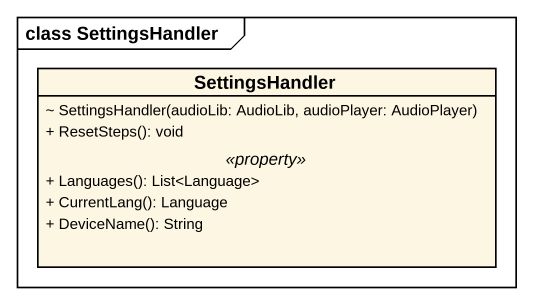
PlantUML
@startuml
mainframe class SettingsHandler
hide circle
hide empty members
skinparam classAttributeIconSize 0
class SettingsHandler {
  ~ SettingsHandler(audioLib: AudioLib, audioPlayer: AudioPlayer)
  + ResetSteps(): void
  .. <<property>> ..
  + Languages(): List<Language>
  + CurrentLang(): Language
  + DeviceName(): String
}
@enduml
